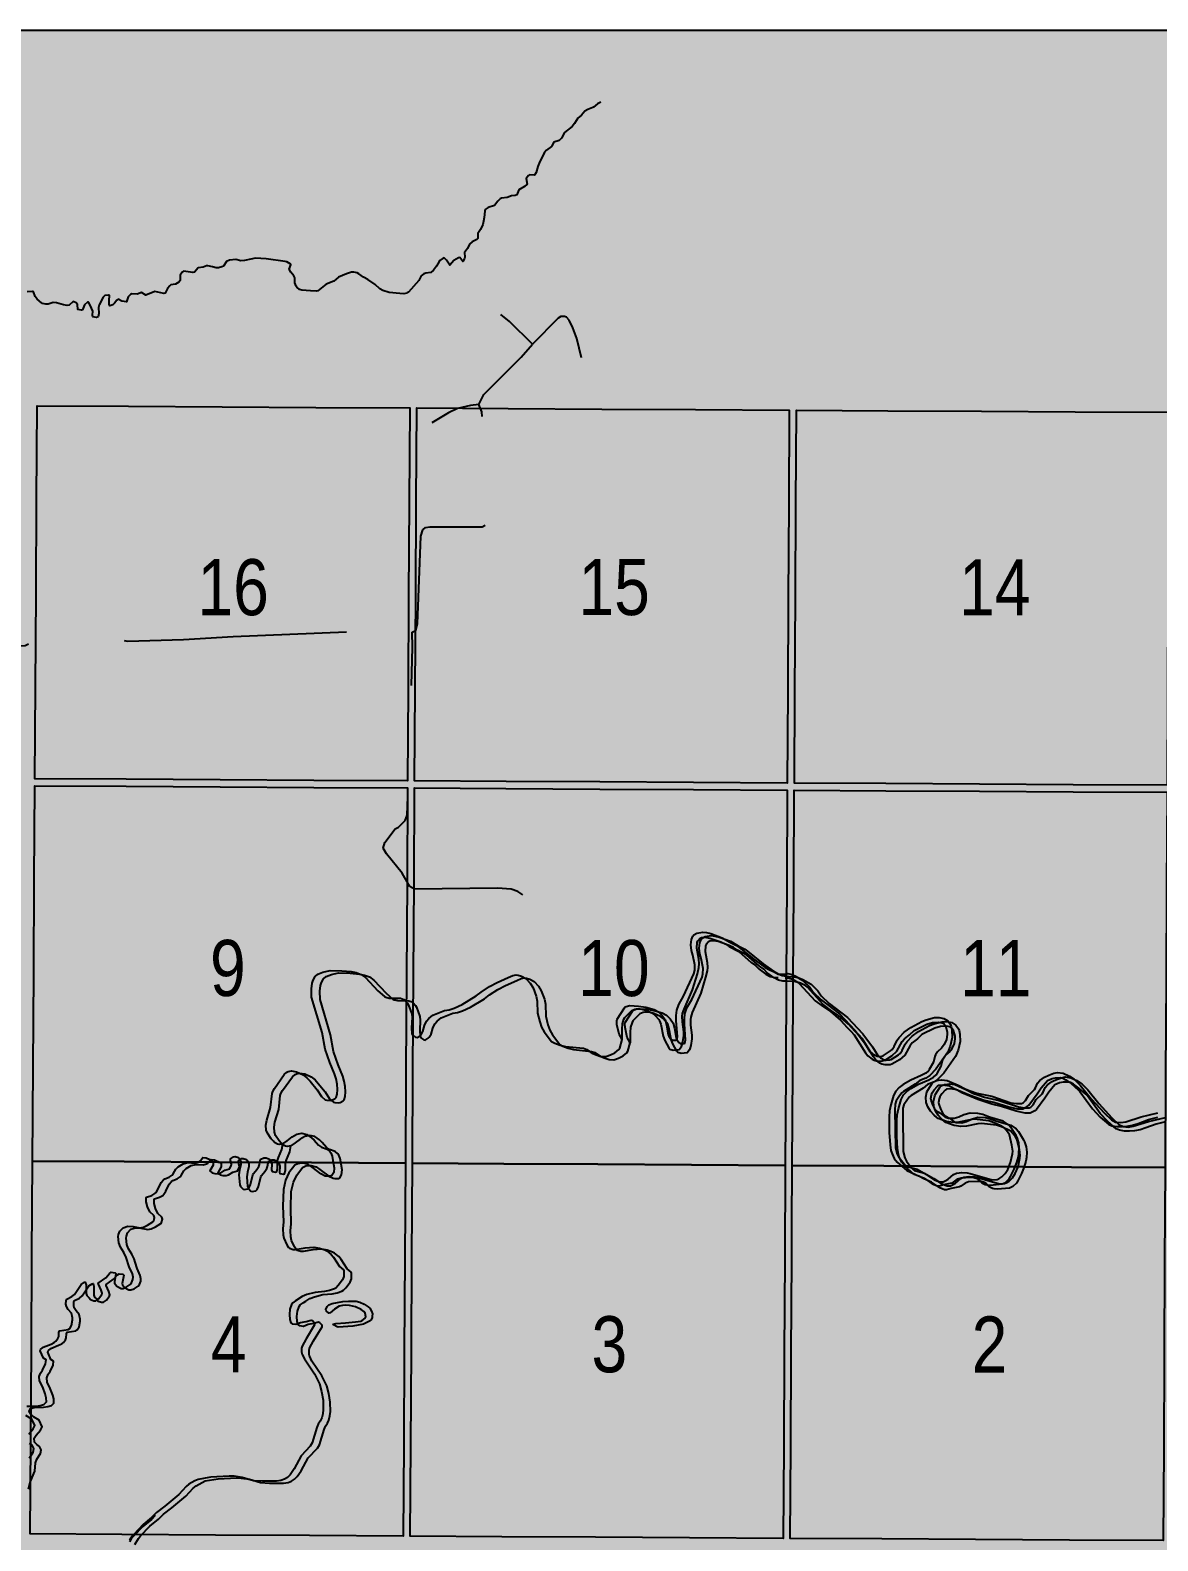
# Model space of a CAD drawing. Extents: x 403018 to 417191, y 6033193 to 6042673.
# Drawn here: x 413816 to 413977, y 6037591.9 to 6037807.5 of the extents above; entities that cross this region are included whole.
import ezdxf

# ---------------------------------------------------------------- set-up
doc = ezdxf.new("R2010")
doc.units = 0
doc.header["$LTSCALE"] = 5
doc.linetypes.add('DASHED2', pattern=[9.525, 6.35, -3.175])
for name, color, linetype in [('Quarters', 8, 'Continuous'), ('RoadSeg', 57, 'DASHED2'), ('T-WATER', 160, 'Continuous')]:
    doc.layers.add(name, color=color, linetype=linetype)
doc.layers.add('ROUTE-MAP-BACKGROUND-H', color=7, linetype='Continuous', true_color=0xf0ebff)
doc.styles.add('120', font='ARIALN.TTF', dxfattribs={"height": 13})

msp = doc.modelspace()

# ---------------------------------------------------------------- hatches: boundary and pattern name
at = {"layer": 'ROUTE-MAP-BACKGROUND-H'}
h = msp.add_hatch(color=256, dxfattribs=at)
h.dxf.hatch_style = 1
h.paths.add_polyline_path([(412923.423, 6037807.465), (416092.9, 6037807.465), (416092.9, 6035965.758), (412923.423, 6035965.758)])

# ---------------------------------------------------------------- linework, layer by layer
at = {"layer": 'Quarters'}
for points in [[(413829.706, 6037700.563), (413816.656, 6037700.638), (413816.735, 6037713.694), (413816.817, 6037727.084), (413816.898, 6037740.474), (413816.979, 6037753.864), (413830.024, 6037753.789), (413843.403, 6037753.712), (413856.783, 6037753.635), (413870.163, 6037753.558), (413870.086, 6037740.167), (413870.01, 6037726.777), (413869.933, 6037713.386), (413869.859, 6037700.331), (413856.474, 6037700.408), (413843.09, 6037700.486), (413829.706, 6037700.563)], [(413924.136, 6037713.072), (413924.066, 6037700.016), (413910.681, 6037700.094), (413897.297, 6037700.172), (413883.912, 6037700.249), (413870.863, 6037700.325), (413870.937, 6037713.38), (413871.014, 6037726.771), (413871.09, 6037740.161), (413871.167, 6037753.552), (413884.212, 6037753.476), (413897.592, 6037753.399), (413910.971, 6037753.322), (413924.351, 6037753.245), (413924.279, 6037739.854), (413924.207, 6037726.463), (413924.136, 6037713.072)], [(413978.338, 6037712.758), (413978.273, 6037699.702), (413964.888, 6037699.78), (413951.504, 6037699.857), (413938.119, 6037699.935), (413925.07, 6037700.011), (413925.14, 6037713.066), (413925.212, 6037726.457), (413925.284, 6037739.848), (413925.355, 6037753.239), (413938.4, 6037753.164), (413951.78, 6037753.086), (413965.16, 6037753.009), (413978.539, 6037752.932), (413978.472, 6037739.541), (413978.405, 6037726.15), (413978.338, 6037712.758)], [(413869.623, 6037659.155), (413869.547, 6037645.765), (413856.158, 6037645.842), (413842.769, 6037645.92), (413829.379, 6037645.998), (413816.325, 6037646.073), (413816.406, 6037659.463), (413816.487, 6037672.853), (413816.569, 6037686.244), (413816.65, 6037699.634), (413829.7, 6037699.559), (413843.084, 6037699.481), (413856.468, 6037699.404), (413869.853, 6037699.326), (413869.776, 6037685.936), (413869.7, 6037672.545), (413869.623, 6037659.155)], [(413923.845, 6037658.84), (413923.773, 6037645.449), (413910.384, 6037645.527), (413896.995, 6037645.605), (413883.606, 6037645.683), (413870.551, 6037645.759), (413870.628, 6037659.149), (413870.704, 6037672.54), (413870.781, 6037685.93), (413870.857, 6037699.32), (413883.907, 6037699.245), (413897.291, 6037699.167), (413910.676, 6037699.09), (413924.06, 6037699.012), (413923.989, 6037685.621), (413923.917, 6037672.231), (413923.845, 6037658.84)], [(413978.067, 6037658.525), (413977.999, 6037645.133), (413964.61, 6037645.211), (413951.221, 6037645.289), (413937.832, 6037645.367), (413924.777, 6037645.443), (413924.849, 6037658.834), (413924.921, 6037672.225), (413924.987, 6037684.507), (413924.993, 6037685.616), (413925.065, 6037699.006), (413938.114, 6037698.931), (413951.499, 6037698.853), (413964.883, 6037698.775), (413978.268, 6037698.698), (413978.201, 6037685.307), (413978.134, 6037671.916), (413978.067, 6037658.525)], [(413869.318, 6037605.593), (413869.243, 6037592.538), (413855.849, 6037592.616), (413842.455, 6037592.695), (413829.061, 6037592.772), (413816.002, 6037592.848), (413816.081, 6037605.903), (413816.162, 6037619.293), (413816.244, 6037632.683), (413816.325, 6037646.073), (413829.379, 6037645.998), (413842.769, 6037645.92), (413856.158, 6037645.842), (413869.547, 6037645.765), (413869.47, 6037632.374), (413869.394, 6037618.984), (413869.318, 6037605.593)], [(413923.558, 6037605.278), (413923.488, 6037592.222), (413910.094, 6037592.3), (413896.7, 6037592.378), (413883.306, 6037592.456), (413870.247, 6037592.532), (413870.322, 6037605.587), (413870.398, 6037618.978), (413870.475, 6037632.368), (413870.551, 6037645.759), (413883.606, 6037645.683), (413896.995, 6037645.605), (413910.384, 6037645.527), (413923.773, 6037645.449), (413923.701, 6037632.059), (413923.63, 6037618.668), (413923.558, 6037605.278)], [(413977.798, 6037604.964), (413977.733, 6037591.909), (413964.339, 6037591.987), (413950.945, 6037592.064), (413937.551, 6037592.141), (413924.492, 6037592.216), (413924.562, 6037605.272), (413924.634, 6037618.662), (413924.706, 6037632.053), (413924.731, 6037636.825), (413924.777, 6037645.443), (413937.832, 6037645.367), (413951.221, 6037645.289), (413964.61, 6037645.211), (413977.999, 6037645.133), (413977.932, 6037631.744), (413977.865, 6037618.354), (413977.798, 6037604.964)]]:
    msp.add_lwpolyline(points, close=True, dxfattribs=at)
at = {"layer": 'RoadSeg', "flags": 128}
for points in [[(413894.669, 6037760.686), (413894.003, 6037763.483), (413893.47, 6037764.982), (413892.904, 6037766.081), (413892.538, 6037766.514), (413892.238, 6037766.614), (413891.738, 6037766.613), (413891.372, 6037766.381), (413887.676, 6037762.651), (413884.412, 6037765.881), (413883.18, 6037766.88)], [(413880.017, 6037754.059), (413880.749, 6037755.491), (413886.077, 6037760.819), (413887.676, 6037762.651)], [(413886.31, 6037684.063), (413885.578, 6037684.563), (413884.645, 6037684.895), (413882.681, 6037685.029), (413870.826, 6037684.862), (413870.16, 6037685.262), (413869.094, 6037687.16), (413866.83, 6037689.924), (413866.397, 6037690.723), (413866.63, 6037691.556), (413868.095, 6037693.487), (413868.562, 6037693.72), (413869.527, 6037694.685), (413869.794, 6037695.418), (413870.426, 6037713.8), (413870.57, 6037719.412), (413870.53, 6037721.575), (413871.054, 6037721.797), (413871.259, 6037722.724), (413871.758, 6037735.278), (413872.025, 6037736.144), (413872.424, 6037736.51), (413873.057, 6037736.61), (413880.516, 6037736.577), (413881.049, 6037736.877), (413881.382, 6037737.376), (413881.882, 6037740.639), (413882.048, 6037743.337), (413880.516, 6037751.762), (413880.45, 6037752.994), (413880.017, 6037754.059), (413878.818, 6037753.926), (413876.987, 6037753.46), (413875.688, 6037752.861), (413873.324, 6037751.429)], [(413737.027, 6037717.296), (413777.053, 6037718.395), (413779.684, 6037718.961), (413780.45, 6037718.928), (413783.18, 6037718.262), (413784.912, 6037718.129), (413795.801, 6037718.462), (413797.732, 6037718.262), (413802.627, 6037717.296), (413804.159, 6037717.496), (413805.658, 6037717.929), (413808.755, 6037719.194), (413815.248, 6037719.661), (413817.313, 6037720.593), (413820.909, 6037723.323), (413822.508, 6037723.857), (413823.706, 6037723.823), (413824.539, 6037723.557), (413825.938, 6037722.657), (413828.269, 6037720.759), (413829.034, 6037720.427), (413829.9, 6037720.293), (413837.892, 6037720.493), (413844.985, 6037720.926), (413866.064, 6037721.792), (413869.594, 6037721.725), (413870.53, 6037721.575)]]:
    msp.add_lwpolyline(points, dxfattribs=at)
at = {"layer": 'ROUTE-MAP-BACKGROUND-H'}
msp.add_lwpolyline([(412923.423, 6037807.465), (416092.9, 6037807.465), (416092.9, 6035965.758), (412923.423, 6035965.758)], close=True, dxfattribs=at)
at = {"layer": 'T-WATER', "flags": 128}
for points in [[(413897.424, 6037797.206), (413896.985, 6037796.969), (413896.415, 6037796.486), (413896.283, 6037796.433), (413895.607, 6037796.153), (413895.177, 6037795.899), (413894.707, 6037795.34), (413894.14, 6037794.933), (413893.672, 6037794.14), (413893.372, 6037793.742), (413892.258, 6037792.864), (413891.838, 6037792.066), (413891.493, 6037791.709), (413890.751, 6037791.484), (413890.395, 6037790.878), (413889.698, 6037790.324), (413889.37, 6037789.947), (413888.663, 6037788.499), (413888.475, 6037788.036), (413888.227, 6037787.167), (413887.962, 6037786.762), (413887.259, 6037786.807), (413887.103, 6037786.721), (413886.807, 6037786.302), (413886.926, 6037785.496), (413886.557, 6037785.137), (413885.76, 6037784.694), (413885.461, 6037783.967), (413885.231, 6037783.875), (413884.708, 6037783.81), (413884.063, 6037783.579), (413883.257, 6037783.498), (413883.093, 6037783.406), (413882.725, 6037783.056), (413882.275, 6037782.43), (413881.353, 6037782.161), (413880.954, 6037781.875), (413880.867, 6037781.644), (413880.775, 6037780.754), (413880.719, 6037780.206), (413880.618, 6037779.717), (413880.287, 6037779.036), (413879.87, 6037778.473), (413879.892, 6037777.76), (413879.738, 6037777.618), (413879.057, 6037777.271), (413878.682, 6037776.946), (413878.42, 6037776.299), (413877.977, 6037775.748), (413878.049, 6037775.082), (413878.007, 6037774.869), (413877.763, 6037774.468), (413877.334, 6037775.005), (413877.104, 6037774.995), (413876.485, 6037774.595), (413875.883, 6037773.94), (413875.438, 6037774.63), (413875.101, 6037774.962), (413874.917, 6037774.938), (413874.482, 6037774.613), (413874.351, 6037774.452), (413873.986, 6037773.796), (413873.558, 6037773.202), (413873.162, 6037772.899), (413872.486, 6037772.785), (413872.2, 6037772.682), (413871.792, 6037772.397), (413871.467, 6037771.744), (413869.989, 6037770.085), (413869.796, 6037769.966), (413869.773, 6037769.959), (413869.313, 6037769.827), (413868.768, 6037769.88), (413867.241, 6037770.026), (413866.348, 6037770.305), (413865.918, 6037770.56), (413865.215, 6037771.181), (413864.182, 6037771.878), (413863.55, 6037772.239), (413862.923, 6037772.704), (413862.657, 6037772.831), (413862.167, 6037772.935), (413861.865, 6037772.92), (413861.12, 6037772.709), (413860.015, 6037772.21), (413859.315, 6037771.64), (413858.224, 6037771.212), (413857.024, 6037770.29), (413856.846, 6037770.245), (413856.02, 6037770.266), (413854.747, 6037770.368)], [(413854.747, 6037770.368), (413854.451, 6037770.476), (413854.057, 6037770.788), (413853.936, 6037770.957), (413853.765, 6037771.435), (413853.762, 6037772.102), (413853.616, 6037772.406), (413853.185, 6037772.954), (413852.934, 6037773.368), (413853.192, 6037773.984), (413853.112, 6037774.121), (413852.645, 6037774.393), (413852.385, 6037774.479), (413849.694, 6037774.843), (413848.155, 6037774.913), (413847.461, 6037774.804), (413846.572, 6037774.576), (413846.073, 6037774.543), (413845.329, 6037774.73), (413844.455, 6037774.63), (413843.989, 6037774.463), (413843.584, 6037773.806), (413843.36, 6037773.673), (413842.857, 6037773.571), (413842.543, 6037773.574), (413842.001, 6037773.704), (413841.362, 6037773.858), (413841.158, 6037773.828), (413840.676, 6037773.668), (413839.952, 6037773.531), (413839.447, 6037772.942), (413839.221, 6037772.886), (413837.875, 6037773.059), (413837.677, 6037772.934), (413837.401, 6037772.49), (413837.378, 6037771.75), (413837.191, 6037771.49), (413836.745, 6037771.222), (413836.076, 6037771.122), (413835.907, 6037771.006), (413835.592, 6037770.602), (413835.261, 6037769.941), (413835.047, 6037769.897), (413833.802, 6037770.164), (413832.511, 6037769.651), (413831.896, 6037770.025), (413831.239, 6037769.812), (413830.51, 6037769.841), (413830.318, 6037769.758), (413829.954, 6037769.401), (413829.725, 6037768.684), (413829.057, 6037768.783), (413828.539, 6037769.064), (413828.361, 6037768.938), (413828.038, 6037768.486), (413827.761, 6037768.275), (413827.336, 6037768.134), (413827.259, 6037768.324), (413827.278, 6037768.913), (413827.302, 6037769.583), (413827.173, 6037769.656), (413826.634, 6037769.606), (413826.389, 6037769.381), (413825.809, 6037768.259), (413825.761, 6037767.868), (413825.776, 6037767.018), (413825.667, 6037766.572), (413825.458, 6037766.481), (413824.945, 6037766.564), (413824.887, 6037766.785), (413824.906, 6037767.346), (413824.551, 6037768.247), (413824.33, 6037768.645), (413824.186, 6037768.632), (413823.756, 6037768.283), (413823.474, 6037767.577), (413823.301, 6037767.508), (413822.797, 6037767.587), (413822.726, 6037768.32), (413822.56, 6037768.535), (413822.106, 6037768.738), (413821.565, 6037768.237), (413821.265, 6037768.181), (413820.749, 6037768.252), (413819.754, 6037768.552), (413819.262, 6037768.615), (413818.535, 6037768.365), (413818.225, 6037768.354), (413817.736, 6037768.478), (413817.583, 6037768.551), (413816.967, 6037769.064)], [(413816.967, 6037769.064), (413816.676, 6037769.472), (413816.467, 6037770.128), (413816.312, 6037770.171), (413815.549, 6037770.116)], [(413910.716, 6037672.792), (413910.85, 6037673.302), (413910.875, 6037674.069), (413910.587, 6037675.479), (413910.38, 6037676.138), (413910.309, 6037676.933), (413910.367, 6037677.698), (413910.56, 6037678.172), (413910.72, 6037678.361), (413911.152, 6037678.609), (413912.012, 6037678.751), (413912.508, 6037678.693), (413913.155, 6037678.529), (413914.759, 6037677.948), (413915.869, 6037677.297), (413916.801, 6037676.843), (413917.213, 6037676.56), (413919.469, 6037674.736), (413920.907, 6037673.687), (413921.509, 6037673.36), (413922.187, 6037673.098), (413922.752, 6037672.757)], [(413911.223, 6037672.79), (413911.455, 6037673.706), (413911.477, 6037674.205), (413911.429, 6037674.899), (413911.145, 6037676.478), (413911.201, 6037677.262), (413911.292, 6037677.482), (413911.626, 6037677.865), (413911.815, 6037677.964), (413912.306, 6037678.025), (413913.026, 6037677.906), (413914.575, 6037677.353), (413915.206, 6037677.051), (413915.784, 6037676.675), (413917.127, 6037675.974), (413918.916, 6037674.411), (413919.525, 6037673.959), (413920.031, 6037673.463), (413921.002, 6037672.762)], [(413852.04, 6037648.54), (413851.538, 6037648.448), (413851.304, 6037648.487), (413850.874, 6037648.735), (413850.714, 6037648.889), (413850.389, 6037649.267), (413849.875, 6037650.035), (413849.692, 6037650.503), (413849.636, 6037651.199), (413849.76, 6037651.922), (413850.311, 6037653.71), (413850.524, 6037655.711), (413850.605, 6037656.007), (413850.848, 6037656.441), (413852.258, 6037658.415), (413852.635, 6037658.755), (413852.807, 6037658.843), (413853.298, 6037658.931), (413853.993, 6037658.828), (413854.93, 6037658.391), (413855.477, 6037657.969), (413855.946, 6037657.473), (413856.932, 6037656.254), (413857.561, 6037655.263), (413858.108, 6037654.824), (413858.323, 6037654.743), (413858.827, 6037654.692), (413859.064, 6037654.747), (413859.517, 6037654.986), (413859.652, 6037655.146), (413859.799, 6037655.618), (413859.832, 6037656.305), (413859.787, 6037657.057), (413859.642, 6037657.805), (413859.423, 6037658.519), (413858.765, 6037660.152), (413858.099, 6037662.039), (413857.644, 6037664.427), (413856.156, 6037669.464), (413856.126, 6037670.668), (413856.216, 6037671.441), (413856.366, 6037671.911), (413856.648, 6037672.425), (413857.042, 6037672.727), (413857.541, 6037672.946), (413857.773, 6037673.047), (413858.796, 6037673.269), (413860.462, 6037673.232), (413861.79, 6037673.115), (413862.506, 6037672.969), (413862.606, 6037672.931), (413863.219, 6037672.702), (413863.833, 6037672.263), (413865.599, 6037670.379), (413866.544, 6037669.548), (413866.741, 6037669.444), (413867.225, 6037669.328), (413868.485, 6037669.321), (413868.832, 6037669.319), (413869.303, 6037669.142), (413869.483, 6037669.012), (413869.489, 6037669.004), (413869.814, 6037668.639), (413869.95, 6037668.398), (413870.443, 6037667.065), (413870.493, 6037666.568), (413870.412, 6037665.077), (413870.457, 6037664.255), (413870.568, 6037664.029), (413870.999, 6037663.735), (413871.215, 6037663.716), (413871.641, 6037663.96), (413871.783, 6037664.13), (413872.026, 6037664.565), (413872.294, 6037665.402), (413872.582, 6037666.037), (413872.894, 6037666.429), (413873.478, 6037666.879), (413875.137, 6037667.565), (413875.799, 6037667.675), (413876.53, 6037667.901), (413877.67, 6037668.413), (413879.655, 6037669.645), (413880.346, 6037670.174), (413881.575, 6037670.979), (413882.668, 6037671.559), (413884.241, 6037672.256), (413884.865, 6037672.551), (413885.363, 6037672.633), (413885.634, 6037672.61), (413886.108, 6037672.456)], [(413886.108, 6037672.456), (413886.719, 6037672.118), (413887.348, 6037671.466), (413887.765, 6037670.786), (413888.234, 6037669.611), (413888.346, 6037668.891), (413888.411, 6037667.187), (413888.73, 6037665.933), (413888.979, 6037665.171), (413889.37, 6037664.53), (413890.424, 6037663.126), (413890.865, 6037662.902), (413891.636, 6037662.612), (413892.405, 6037662.411), (413894.983, 6037662.168), (413895.446, 6037661.982), (413895.929, 6037661.671), (413896.297, 6037661.435), (413896.756, 6037661.239), (413897.466, 6037661.009), (413898.174, 6037660.98), (413898.833, 6037661.213), (413899.467, 6037661.529), (413900.007, 6037661.972), (413900.156, 6037662.197), (413900.495, 6037663.418)], [(413900.495, 6037663.418), (413900.051, 6037664.165), (413899.747, 6037665.578), (413899.714, 6037666.087), (413899.758, 6037666.318), (413900.808, 6037667.944), (413900.93, 6037668.063), (413901.394, 6037668.244), (413901.577, 6037668.265), (413902.814, 6037668.197), (413903.87, 6037668.049), (413905.055, 6037667.693), (413905.67, 6037667.375), (413906.206, 6037666.864), (413906.606, 6037666.228), (413906.802, 6037665.527), (413907.049, 6037664.117), (413907.131, 6037663.881), (413907.429, 6037663.452), (413907.612, 6037663.342), (413908.142, 6037663.311), (413908.279, 6037663.387), (413908.4, 6037663.846), (413908.222, 6037666.066), (413908.21, 6037666.853), (413908.295, 6037667.584), (413908.565, 6037668.4), (413909.262, 6037669.606), (413910.716, 6037672.792)], [(413900.495, 6037663.418), (413900.488, 6037664.877), (413900.54, 6037665.648), (413900.737, 6037666.324), (413900.862, 6037666.542), (413901.857, 6037667.544), (413902.319, 6037667.738), (413902.543, 6037667.777), (413903.043, 6037667.794), (413903.366, 6037667.742), (413903.845, 6037667.604), (413904.798, 6037667.182), (413905.186, 6037666.868), (413905.714, 6037666.283), (413905.831, 6037666.091), (413905.987, 6037665.619), (413906.326, 6037663.896), (413906.565, 6037663.267), (413907.141, 6037662.208), (413907.299, 6037662.038), (413907.772, 6037661.882), (413908.642, 6037662.006), (413908.96, 6037662.411), (413909.028, 6037662.585), (413909.153, 6037663.067), (413909.297, 6037664.006), (413909.289, 6037664.506), (413909.092, 6037665.961), (413909.076, 6037666.753), (413909.122, 6037667.112), (413909.326, 6037667.772), (413910.531, 6037670.528), (413911.223, 6037672.79)], [(413921.002, 6037672.762), (413921.627, 6037672.435), (413922.262, 6037672.29), (413922.751, 6037672.268)], [(413922.752, 6037672.757), (413923.757, 6037672.754), (413924.122, 6037672.851), (413924.548, 6037672.752), (413925.119, 6037672.525), (413926.297, 6037671.833), (413927.258, 6037670.906), (413927.733, 6037670.169), (413928.877, 6037669.098), (413931.537, 6037667.088), (413933.711, 6037664.776), (413935.094, 6037662.934), (413935.851, 6037661.711), (413936.225, 6037661.376), (413936.887, 6037661.039), (413937.061, 6037661.007), (413937.557, 6037661.06), (413937.775, 6037661.14), (413938.819, 6037661.796), (413939.035, 6037661.998), (413939.32, 6037662.408), (413939.743, 6037663.321), (413940.056, 6037663.709), (413940.738, 6037664.458), (413941.685, 6037665.143), (413943.251, 6037665.976), (413943.881, 6037666.228), (413945.061, 6037666.55), (413945.729, 6037666.555), (413946.412, 6037666.424), (413946.986, 6037666.081), (413947.382, 6037665.54), (413947.477, 6037665.285), (413947.572, 6037664.796), (413947.617, 6037663.718), (413947.326, 6037662.471), (413946.981, 6037661.602), (413945.285, 6037659.209), (413944.419, 6037658.3), (413943.819, 6037657.923), (413942.965, 6037657.562), (413942.332, 6037657.061)], [(413923.756, 6037672.222), (413924.31, 6037672.154), (413924.788, 6037672.008), (413925.536, 6037671.617), (413925.776, 6037671.434), (413928.042, 6037668.961), (413929.211, 6037668.075), (413930.25, 6037667.404), (413931.673, 6037666.18), (413932.618, 6037665.11), (413933.147, 6037664.63), (413933.625, 6037664.103)], [(413933.625, 6037664.103), (413935.241, 6037661.5), (413935.557, 6037661.11), (413936.176, 6037660.599), (413936.444, 6037660.47), (413936.931, 6037660.351), (413937.62, 6037660.376), (413937.875, 6037660.448), (413938.316, 6037660.677), (413938.97, 6037661.101), (413939.701, 6037661.755), (413940.472, 6037663.141), (413940.78, 6037663.536), (413941.511, 6037664.09), (413942.155, 6037664.695), (413943.991, 6037665.607), (413944.784, 6037665.842), (413945.671, 6037665.912), (413946.176, 6037665.809), (413946.39, 6037665.683), (413946.676, 6037665.282), (413946.886, 6037664.475), (413946.893, 6037664.129), (413946.803, 6037663.438), (413946.478, 6037662.726), (413946.061, 6037662.204), (413945.485, 6037661.665), (413945.217, 6037661.242), (413945.104, 6037660.972), (413944.912, 6037660.19), (413944.338, 6037659.155), (413944.198, 6037658.955), (413943.826, 6037658.621), (413943.173, 6037658.261), (413941.708, 6037657.621), (413940.585, 6037656.99), (413940.033, 6037656.578), (413939.56, 6037656.064), (413939.211, 6037655.421), (413938.82, 6037654.088), (413938.639, 6037653.235), (413938.585, 6037652.367), (413938.614, 6037650.131), (413938.728, 6037648.37), (413938.86, 6037647.566), (413939.022, 6037647.093), (413939.32, 6037646.459), (413939.766, 6037645.906)], [(413942.332, 6037657.061), (413940.65, 6037655.995), (413940.413, 6037655.792), (413940.101, 6037655.402), (413939.595, 6037654.656), (413939.479, 6037654.173), (413939.437, 6037653.352), (413939.513, 6037647.97), (413939.758, 6037647.072), (413939.997, 6037646.633), (413940.548, 6037645.903)], [(413950.169, 6037651.977), (413948.567, 6037651.623), (413947.755, 6037651.572), (413946.796, 6037651.727), (413945.62, 6037652.157), (413945.401, 6037652.284), (413945.039, 6037652.625), (413944.525, 6037653.21), (413944.105, 6037653.803), (413943.896, 6037654.443), (413943.851, 6037655.167), (413944.002, 6037655.946), (413944.108, 6037656.199), (413944.792, 6037657.25), (413944.93, 6037657.376), (413945.39, 6037657.56), (413945.626, 6037657.599), (413946.124, 6037657.668), (413946.896, 6037657.567), (413948.437, 6037656.895), (413949.562, 6037656.327), (413950.178, 6037656.1)], [(413950.177, 6037655.455), (413952.158, 6037654.78), (413953.533, 6037654.476), (413955.673, 6037653.817), (413956.924, 6037653.531), (413957.669, 6037653.542), (413958.325, 6037653.849), (413958.541, 6037654.048), (413959.719, 6037655.667), (413960.286, 6037656.541), (413961.185, 6037657.592), (413961.85, 6037657.86), (413962.341, 6037657.96), (413963.027, 6037657.975), (413963.376, 6037657.9), (413963.82, 6037657.673), (413964.606, 6037657.123), (413965.591, 6037656.252), (413965.838, 6037655.996), (413967.631, 6037653.514), (413968.736, 6037652.35), (413969.941, 6037651.299), (413970.407, 6037651.122), (413971.137, 6037651), (413971.859, 6037650.985), (413972.585, 6037651.045), (413973.358, 6037651.207), (413974.159, 6037651.451), (413975.632, 6037652.006), (413976.967, 6037652.318)], [(413950.178, 6037656.1), (413951.104, 6037655.771), (413953.238, 6037655.338), (413955.991, 6037654.4), (413956.777, 6037654.266), (413957.484, 6037654.281), (413957.722, 6037654.361), (413958.086, 6037654.698), (413958.506, 6037655.451), (413959.375, 6037656.302), (413959.517, 6037656.511), (413959.777, 6037657.207), (413960.1, 6037657.587), (413960.757, 6037658.052), (413961.4, 6037658.353), (413962.096, 6037658.599), (413962.631, 6037658.72), (413963.439, 6037658.602), (413964.325, 6037658.206), (413965.007, 6037657.736), (413965.857, 6037656.889), (413967.445, 6037654.94), (413969.34, 6037652.91), (413970.326, 6037651.942), (413970.932, 6037651.634), (413971.678, 6037651.582), (413972.369, 6037651.688)], [(413947.068, 6037652.14), (413946.781, 6037652.233), (413946.132, 6037652.756), (413945.514, 6037653.087), (413945.172, 6037653.452), (413944.826, 6037654.079), (413944.6, 6037654.757), (413944.573, 6037655.009), (413944.636, 6037655.506), (413944.759, 6037655.816), (413945.024, 6037656.239), (413945.504, 6037656.778), (413945.693, 6037656.893), (413946.183, 6037656.951), (413946.915, 6037656.868), (413947.199, 6037656.785), (413947.896, 6037656.406), (413950.177, 6037655.455)], [(413950.171, 6037652.917), (413949.249, 6037652.653), (413948.544, 6037652.317), (413947.891, 6037652.134), (413947.068, 6037652.14)], [(413956.831, 6037645.856), (413957.066, 6037646.67), (413957.136, 6037647.165), (413957.182, 6037647.938), (413957.098, 6037648.69), (413956.862, 6037649.448), (413956.728, 6037649.721), (413955.973, 6037650.878), (413955.649, 6037651.261), (413954.888, 6037651.779), (413952.912, 6037652.351), (413951.973, 6037652.7), (413951.24, 6037652.865), (413950.171, 6037652.917)], [(413972.369, 6037651.688), (413974.573, 6037652.394), (413976.969, 6037652.974)], [(413955.943, 6037645.859), (413956.213, 6037647.094), (413956.237, 6037647.474), (413956.133, 6037648.331), (413955.767, 6037649.82), (413955.5, 6037650.242), (413955.059, 6037650.771), (413954.873, 6037650.929), (413954.43, 6037651.158), (413953.575, 6037651.548), (413952.848, 6037651.808), (413950.717, 6037652.03), (413950.169, 6037651.977)], [(413846.056, 6037645.952), (413846.073, 6037645.599), (413845.85, 6037644.755), (413845.758, 6037644.093), (413845.894, 6037642.698), (413845.994, 6037642.432), (413846.366, 6037642.065), (413846.563, 6037642.003), (413847.053, 6037642.125), (413847.251, 6037642.297), (413847.443, 6037642.747), (413847.786, 6037644.129), (413847.87, 6037644.295), (413848.357, 6037644.86), (413848.61, 6037645.293), (413848.729, 6037645.599), (413848.797, 6037646.13), (413848.814, 6037646.17), (413848.89, 6037646.353), (413849.348, 6037646.543), (413849.676, 6037646.521), (413850.152, 6037646.324), (413850.297, 6037646.166), (413850.344, 6037646.114), (413850.469, 6037645.642), (413850.44, 6037644.801), (413850.509, 6037644.586), (413851.024, 6037644.495), (413851.177, 6037644.562), (413851.295, 6037645.02), (413851.28, 6037646.082), (413851.304, 6037646.163), (413851.422, 6037646.556), (413851.898, 6037647.7), (413852.04, 6037648.54)], [(413852.04, 6037648.54), (413852.665, 6037648.955), (413853.381, 6037649.525), (413854.026, 6037649.902), (413854.761, 6037650.029), (413855.458, 6037649.867), (413856.162, 6037649.406), (413856.525, 6037649.06), (413857.141, 6037648.317), (413857.556, 6037648.037), (413858.39, 6037647.745), (413858.779, 6037647.432), (413858.919, 6037647.232), (413859.1, 6037646.757), (413859.209, 6037646.14), (413859.387, 6037645.126), (413859.315, 6037644.445), (413859.061, 6037644.021), (413858.859, 6037643.918), (413858.335, 6037643.896), (413858.091, 6037643.936), (413857.465, 6037644.23), (413856.217, 6037645.202), (413855.661, 6037645.567), (413854.983, 6037645.759), (413854.481, 6037645.74), (413854.196, 6037645.689), (413853.744, 6037645.476), (413852.9, 6037644.372), (413852.452, 6037643.364), (413852.133, 6037642.029), (413852.073, 6037639.656), (413852.131, 6037637.408), (413852.055, 6037636.416), (413852.075, 6037635.537), (413852.174, 6037635.049), (413852.62, 6037634.132), (413852.879, 6037633.716), (413853.018, 6037633.618), (413853.506, 6037633.47), (413853.835, 6037633.447), (413855.233, 6037633.701), (413856.494, 6037633.789), (413857.269, 6037633.656), (413858.049, 6037633.39), (413858.338, 6037633.246), (413858.971, 6037632.745), (413859.285, 6037632.352), (413860.142, 6037631.01), (413860.713, 6037630.546), (413860.774, 6037630.391), (413860.758, 6037629.592), (413860.588, 6037629.119), (413859.972, 6037628.297), (413859.617, 6037627.949), (413859.408, 6037627.827), (413858.725, 6037627.591)], [(413824.587, 6037626.303), (413825.076, 6037626.119), (413825.353, 6037626.139), (413825.76, 6037626.414), (413826.201, 6037627.041), (413826.241, 6037627.198), (413826.125, 6037627.665), (413825.72, 6037628.504), (413825.712, 6037628.651), (413826.783, 6037629.428), (413827.326, 6037630.044), (413827.565, 6037630.204), (413828.097, 6037630.139), (413828.225, 6037630.027), (413828.014, 6037628.826), (413828.043, 6037628.623), (413828.342, 6037628.222), (413828.958, 6037627.906), (413829.239, 6037627.891), (413829.709, 6037628.052), (413830.275, 6037628.444), (413830.471, 6037628.691), (413830.651, 6037629.16), (413830.669, 6037629.48), (413830.576, 6037629.969), (413830.134, 6037630.964), (413829.703, 6037632.323), (413829.36, 6037633.027), (413828.881, 6037633.781), (413828.635, 6037634.401), (413828.54, 6037635.311), (413828.585, 6037635.595), (413828.768, 6037636.064), (413829.244, 6037636.562), (413829.905, 6037636.782), (413830.667, 6037636.724), (413831.657, 6037636.543), (413832.148, 6037636.64), (413832.753, 6037636.924), (413833.495, 6037637.391), (413833.622, 6037637.539), (413833.725, 6037638.038), (413833.659, 6037638.297), (413833.074, 6037638.847), (413832.72, 6037639.56), (413832.561, 6037640.262), (413832.523, 6037640.794), (413832.577, 6037640.94), (413833.33, 6037641.173), (413833.773, 6037641.419), (413833.947, 6037641.578), (413834.201, 6037642.001), (413834.677, 6037643.024), (413835.015, 6037643.397), (413835.216, 6037643.537), (413835.841, 6037643.777), (413836.244, 6037644.078), (413836.402, 6037644.258), (413836.766, 6037644.915), (413837.119, 6037645.27), (413837.816, 6037645.679), (413838.509, 6037645.843), (413839.541, 6037645.79), (413840.028, 6037645.925), (413840.206, 6037646.035), (413840.341, 6037646.195), (413840.653, 6037646.564), (413841.125, 6037646.518), (413841.622, 6037646.295), (413841.853, 6037646.19), (413841.967, 6037646.139), (413842.108, 6037645.981), (413842.09, 6037645.496), (413841.617, 6037644.663), (413841.971, 6037644.372), (413842.336, 6037644.279), (413842.839, 6037644.266), (413843.166, 6037644.362), (413843.768, 6037644.759), (413844.435, 6037644.949), (413844.683, 6037645.38), (413844.721, 6037645.628), (413844.593, 6037646.151), (413844.592, 6037646.182), (413844.587, 6037646.393), (413844.993, 6037646.697), (413845.224, 6037646.73), (413845.7, 6037646.559), (413845.856, 6037646.405), (413845.956, 6037646.178), (413846.056, 6037645.952)], [(413939.766, 6037645.906), (413941.117, 6037644.719), (413941.762, 6037644.46), (413942.481, 6037644.088), (413943.6, 6037643.644), (413944.761, 6037642.828), (413945.451, 6037642.542), (413945.723, 6037642.516), (413946.42, 6037642.731), (413947.597, 6037642.98), (413947.773, 6037643.05), (413948.418, 6037643.518), (413948.887, 6037643.692), (413950.15, 6037643.753)], [(413940.548, 6037645.903), (413940.943, 6037645.447), (413941.137, 6037645.296), (413942.581, 6037644.901), (413943.922, 6037644.153), (413945.175, 6037643.342), (413945.81, 6037643.084), (413946.306, 6037643.129), (413946.596, 6037643.241), (413947.027, 6037643.492), (413947.768, 6037644.137), (413948.224, 6037644.345), (413948.955, 6037644.443), (413949.731, 6037644.394), (413950.152, 6037644.299)], [(413950.15, 6037643.753), (413950.668, 6037643.734), (413951.153, 6037643.592), (413951.383, 6037643.456), (413951.839, 6037642.964), (413952.289, 6037642.745), (413952.527, 6037642.69), (413953.024, 6037642.647), (413954.742, 6037642.808), (413955.191, 6037643.029), (413955.719, 6037643.532), (413955.931, 6037643.854), (413956.46, 6037644.923), (413956.831, 6037645.856)], [(413950.152, 6037644.299), (413953.297, 6037643.415), (413954.003, 6037643.457), (413954.245, 6037643.548), (413954.665, 6037643.817), (413955.172, 6037644.295), (413955.542, 6037644.879), (413955.943, 6037645.859)], [(413815.496, 6037611.08), (413816.815, 6037611.111), (413817.423, 6037611.2), (413817.947, 6037611.348), (413818.291, 6037611.686), (413818.276, 6037612.3), (413818.133, 6037612.836), (413817.768, 6037613.806), (413817.327, 6037614.699), (413817.291, 6037615.305), (413817.48, 6037615.809), (413817.752, 6037616.208), (413818.193, 6037617.129), (413818.244, 6037617.714), (413817.869, 6037617.948), (413817.404, 6037618.989), (413817.477, 6037619.188), (413817.811, 6037619.457), (413817.848, 6037619.487), (413818.959, 6037619.962), (413819.413, 6037620.19), (413819.639, 6037620.365), (413819.939, 6037620.766), (413820.057, 6037621.047), (413820.098, 6037621.593), (413820.191, 6037621.856), (413821.401, 6037622.05), (413821.623, 6037622.162), (413821.866, 6037622.584), (413822.021, 6037623.398), (413822.014, 6037623.712), (413821.871, 6037624.367), (413821.429, 6037624.888), (413821.176, 6037625.332), (413821.097, 6037625.641), (413821.104, 6037626.165), (413821.202, 6037626.376), (413821.927, 6037626.718), (413822.316, 6037627.034), (413823.269, 6037628.448), (413823.723, 6037628.774), (413823.844, 6037628.787), (413823.967, 6037628.386), (413823.954, 6037627.147), (413824.053, 6037626.873), (413824.411, 6037626.544), (413824.587, 6037626.303)], [(413858.725, 6037627.591), (413858.009, 6037627.441), (413856.667, 6037627.324), (413855.494, 6037627.014), (413854.814, 6037626.734), (413853.851, 6037626.142), (413853.468, 6037625.826), (413853.293, 6037625.585), (413853.061, 6037624.942), (413852.993, 6037624.186), (413853.028, 6037623.455), (413853.204, 6037622.999), (413853.396, 6037622.859), (413853.911, 6037622.77), (413854.596, 6037623.019), (413855.376, 6037623.16), (413856.074, 6037623.371), (413856.275, 6037623.302), (413856.618, 6037622.931), (413856.587, 6037622.686), (413855.383, 6037620.707), (413854.817, 6037619.669), (413854.738, 6037619.353), (413854.732, 6037619.328), (413854.735, 6037618.825), (413854.823, 6037618.456), (413855.137, 6037617.825), (413856.583, 6037615.694), (413857.289, 6037614.285), (413857.577, 6037613.198), (413857.789, 6037611.969), (413857.814, 6037610.635), (413857.747, 6037609.996), (413857.61, 6037609.405), (413857.39, 6037608.948), (413857.11, 6037608.54), (413856.927, 6037608.059), (413856.262, 6037605.851), (413855.973, 6037605.395), (413854.668, 6037604.001), (413853.676, 6037602.145), (413853.088, 6037601.302), (413852.708, 6037600.93), (413852.289, 6037600.664), (413851.784, 6037600.471), (413851.158, 6037600.384), (413849.136, 6037600.372), (413847.847, 6037600.436), (413846.26, 6037600.91), (413845.084, 6037601.076), (413844.408, 6037601.089), (413841.779, 6037600.962), (413841.482, 6037600.91), (413839.972, 6037600.644), (413839.501, 6037600.445), (413838.648, 6037599.934), (413838.236, 6037599.62), (413837.184, 6037598.476), (413835.223, 6037596.795), (413834.028, 6037595.893), (413833.312, 6037595.183), (413832.093, 6037594.184), (413830.759, 6037592.767), (413830.641, 6037592.62), (413830.451, 6037592.385), (413830.175, 6037591.951)], [(413815.787, 6037607.098), (413816.415, 6037607.849), (413816.635, 6037608.315), (413816.221, 6037609.241), (413815.378, 6037609.753)], [(413815.889, 6037603.679), (413816.425, 6037604.506), (413816.512, 6037605.04), (413816.29, 6037605.514), (413815.88, 6037605.774)]]:
    msp.add_lwpolyline(points, dxfattribs=at)
at = {"layer": 'T-WATER'}
for points in [[(413978.032, 6037651.649), (413976.697, 6037651.341), (413975.224, 6037650.791), (413974.422, 6037650.549), (413973.65, 6037650.389), (413972.924, 6037650.332), (413972.202, 6037650.349), (413971.473, 6037650.473), (413971.008, 6037650.651), (413969.807, 6037651.705), (413968.706, 6037652.871), (413966.922, 6037655.357), (413966.675, 6037655.614), (413965.694, 6037656.486), (413964.91, 6037657.039), (413964.468, 6037657.266), (413964.119, 6037657.343), (413963.433, 6037657.329), (413962.942, 6037657.231), (413962.277, 6037656.965), (413961.375, 6037655.917), (413960.806, 6037655.045), (413959.625, 6037653.431), (413959.408, 6037653.233), (413958.751, 6037652.928), (413958.007, 6037652.919), (413956.758, 6037653.208), (413954.622, 6037653.874), (413953.249, 6037654.181), (413951.271, 6037654.861), (413948.995, 6037655.818), (413948.298, 6037656.2), (413948.015, 6037656.283), (413947.284, 6037656.368), (413946.794, 6037656.311), (413946.606, 6037656.198), (413946.123, 6037655.66), (413945.858, 6037655.238), (413945.734, 6037654.929), (413945.67, 6037654.432), (413945.696, 6037654.181), (413945.92, 6037653.502), (413946.264, 6037652.874), (413946.605, 6037652.509), (413947.221, 6037652.176), (413947.868, 6037651.652), (413948.154, 6037651.558), (413948.977, 6037651.55), (413949.63, 6037651.73), (413950.335, 6037652.064), (413951.258, 6037652.325), (413952.326, 6037652.27), (413953.057, 6037652.104), (413953.994, 6037651.752), (413955.967, 6037651.174), (413956.727, 6037650.655), (413957.049, 6037650.271), (413957.8, 6037649.113), (413957.933, 6037648.839), (413958.167, 6037648.082), (413958.249, 6037647.33), (413958.201, 6037646.557), (413958.129, 6037646.063), (413957.892, 6037645.25), (413957.519, 6037644.319), (413956.987, 6037643.253), (413956.774, 6037642.932), (413956.245, 6037642.43), (413955.795, 6037642.21), (413954.078, 6037642.055), (413953.581, 6037642.099), (413953.344, 6037642.155), (413952.895, 6037642.375), (413952.441, 6037642.868), (413952.212, 6037643.004), (413951.727, 6037643.148), (413951.21, 6037643.168), (413949.948, 6037643.111), (413949.478, 6037642.939), (413948.833, 6037642.473), (413948.656, 6037642.403), (413947.479, 6037642.158), (413946.783, 6037641.945), (413946.51, 6037641.972), (413945.822, 6037642.26), (413944.664, 6037643.079), (413943.548, 6037643.526), (413942.83, 6037643.899), (413942.187, 6037644.16), (413940.84, 6037645.349), (413940.396, 6037645.903), (413940.099, 6037646.538), (413939.939, 6037647.012), (413939.81, 6037647.815), (413939.701, 6037649.575), (413939.678, 6037651.809), (413939.734, 6037652.677), (413939.918, 6037653.529), (413940.312, 6037654.859), (413940.664, 6037655.501), (413941.138, 6037656.013), (413941.691, 6037656.423), (413942.814, 6037657.051), (413944.28, 6037657.686), (413944.934, 6037658.044), (413945.306, 6037658.377), (413945.447, 6037658.576), (413946.024, 6037659.609), (413946.217, 6037660.389), (413946.331, 6037660.658), (413946.601, 6037661.08), (413947.178, 6037661.618), (413947.596, 6037662.138), (413947.923, 6037662.848), (413948.015, 6037663.538), (413948.008, 6037663.884), (413947.801, 6037664.692), (413947.516, 6037665.093), (413947.303, 6037665.22), (413946.798, 6037665.324), (413945.912, 6037665.257), (413945.119, 6037665.024), (413943.281, 6037664.118), (413942.636, 6037663.515), (413941.905, 6037662.965), (413941.596, 6037662.571), (413940.821, 6037661.188), (413940.089, 6037660.537), (413939.434, 6037660.115), (413938.992, 6037659.887), (413938.737, 6037659.815), (413938.049, 6037659.793), (413937.563, 6037659.913), (413937.295, 6037660.043), (413936.678, 6037660.555), (413936.364, 6037660.946), (413934.756, 6037663.551), (413934.281, 6037664.079), (413933.752, 6037664.56), (413932.812, 6037665.632), (413931.394, 6037666.859), (413930.357, 6037667.534), (413929.191, 6037668.422), (413926.934, 6037670.9), (413926.695, 6037671.083), (413925.949, 6037671.476), (413925.471, 6037671.624), (413924.919, 6037671.693), (413923.914, 6037671.742), (413923.425, 6037671.766), (413922.791, 6037671.912), (413922.168, 6037672.241), (413921.2, 6037672.944), (413920.695, 6037673.441), (413920.089, 6037673.895), (413918.305, 6037675.46), (413916.965, 6037676.166), (413916.388, 6037676.543), (413915.758, 6037676.847), (413914.212, 6037677.403), (413913.493, 6037677.524), (413913.002, 6037677.465), (413912.814, 6037677.366), (413912.478, 6037676.984), (413912.386, 6037676.765), (413912.329, 6037675.982), (413912.608, 6037674.404), (413912.653, 6037673.71), (413912.631, 6037673.211), (413912.396, 6037672.297), (413911.698, 6037670.04), (413910.485, 6037667.289), (413910.28, 6037666.63), (413910.233, 6037666.271), (413910.247, 6037665.48), (413910.439, 6037664.025), (413910.446, 6037663.526), (413910.299, 6037662.587), (413910.172, 6037662.106), (413910.104, 6037661.933), (413909.786, 6037661.529), (413908.915, 6037661.407), (413908.444, 6037661.564), (413908.286, 6037661.734), (413907.714, 6037662.794), (413907.477, 6037663.424), (413907.143, 6037665.147), (413906.988, 6037665.619), (413906.872, 6037665.811), (413906.347, 6037666.397), (413905.959, 6037666.712), (413905.008, 6037667.136), (413904.53, 6037667.275), (413904.208, 6037667.328), (413903.708, 6037667.313), (413903.484, 6037667.274), (413903.022, 6037667.082), (413902.024, 6037666.084), (413901.899, 6037665.866), (413901.7, 6037665.191), (413901.646, 6037664.419), (413901.649, 6037662.961), (413901.207, 6037663.71), (413900.907, 6037665.124), (413900.876, 6037665.633), (413900.921, 6037665.864), (413901.975, 6037667.485), (413902.097, 6037667.604), (413902.561, 6037667.783), (413902.744, 6037667.804), (413903.98, 6037667.732), (413905.034, 6037667.58), (413906.218, 6037667.221), (413906.832, 6037666.902), (413907.366, 6037666.39), (413907.763, 6037665.753), (413907.957, 6037665.052), (413908.2, 6037663.643), (413908.281, 6037663.406), (413908.577, 6037662.977), (413908.76, 6037662.867), (413909.289, 6037662.834), (413909.427, 6037662.91), (413909.549, 6037663.368), (413909.378, 6037665.587), (413909.368, 6037666.373), (413909.455, 6037667.104), (413909.727, 6037667.918), (413910.428, 6037669.121), (413911.889, 6037672.3), (413912.024, 6037672.81), (413912.052, 6037673.575), (413911.768, 6037674.985), (413911.563, 6037675.642), (413911.494, 6037676.438), (413911.555, 6037677.203), (413911.749, 6037677.676), (413911.909, 6037677.864), (413912.342, 6037678.11), (413913.202, 6037678.251), (413913.697, 6037678.191), (413914.344, 6037678.026), (413915.944, 6037677.441), (413917.052, 6037676.787), (413917.982, 6037676.33), (413918.392, 6037676.046), (413920.642, 6037674.218), (413922.076, 6037673.165), (413922.676, 6037672.837), (413923.353, 6037672.573), (413923.918, 6037672.473), (413924.347, 6037672.421), (413924.922, 6037672.349), (413925.285, 6037672.321), (413925.711, 6037672.22), (413926.281, 6037671.991), (413927.456, 6037671.297), (413928.413, 6037670.368), (413928.886, 6037669.63), (413930.026, 6037668.557), (413932.679, 6037666.54), (413934.844, 6037664.224), (413936.221, 6037662.379), (413936.974, 6037661.155), (413937.346, 6037660.82), (413938.007, 6037660.481), (413938.181, 6037660.449), (413938.677, 6037660.5), (413938.895, 6037660.58), (413939.94, 6037661.232), (413940.156, 6037661.432), (413940.442, 6037661.841), (413940.868, 6037662.753), (413941.182, 6037663.14), (413941.865, 6037663.885), (413942.813, 6037664.567), (413944.381, 6037665.395), (413945.01, 6037665.645), (413946.191, 6037665.963), (413946.858, 6037665.967), (413947.541, 6037665.833), (413948.113, 6037665.489), (413948.507, 6037664.948), (413948.601, 6037664.692), (413948.695, 6037664.203), (413948.736, 6037663.126), (413948.442, 6037661.88), (413948.095, 6037661.013), (413946.393, 6037658.627), (413945.525, 6037657.721), (413944.924, 6037657.346), (413944.07, 6037656.988), (413943.436, 6037656.49), (413941.752, 6037655.429), (413941.515, 6037655.226), (413941.202, 6037654.838), (413940.694, 6037654.094), (413940.577, 6037653.612), (413940.533, 6037652.791), (413940.593, 6037647.413), (413940.835, 6037646.515), (413941.073, 6037646.076), (413941.621, 6037645.345), (413942.015, 6037644.887), (413942.208, 6037644.737), (413943.65, 6037644.337), (413944.987, 6037643.586), (413946.237, 6037642.773), (413946.871, 6037642.512), (413947.367, 6037642.556), (413947.657, 6037642.667), (413948.088, 6037642.916), (413948.831, 6037643.559), (413949.287, 6037643.766), (413950.018, 6037643.862), (413950.792, 6037643.81), (413951.213, 6037643.713), (413954.354, 6037642.822), (413955.059, 6037642.861), (413955.301, 6037642.952), (413955.721, 6037643.219), (413956.23, 6037643.695), (413956.601, 6037644.278), (413957.004, 6037645.255), (413957.278, 6037646.489), (413957.303, 6037646.869), (413957.202, 6037647.726), (413956.84, 6037649.214), (413956.575, 6037649.637), (413956.136, 6037650.167), (413955.95, 6037650.325), (413955.509, 6037650.555), (413954.655, 6037650.948), (413953.929, 6037651.21), (413951.8, 6037651.437), (413951.253, 6037651.386), (413949.651, 6037651.037), (413948.839, 6037650.988), (413947.882, 6037651.146), (413946.708, 6037651.579), (413946.489, 6037651.707), (413946.128, 6037652.049), (413945.617, 6037652.634), (413945.199, 6037653.228), (413944.991, 6037653.869), (413944.948, 6037654.593), (413945.101, 6037655.371), (413945.208, 6037655.623), (413945.895, 6037656.671), (413946.033, 6037656.796), (413946.494, 6037656.979), (413946.73, 6037657.017), (413947.227, 6037657.085), (413947.999, 6037656.981), (413949.536, 6037656.305), (413950.659, 6037655.735), (413951.274, 6037655.506), (413952.198, 6037655.175), (413954.329, 6037654.736), (413957.078, 6037653.79), (413957.862, 6037653.654), (413958.569, 6037653.667), (413958.807, 6037653.746), (413959.172, 6037654.083), (413959.594, 6037654.834), (413960.465, 6037655.681), (413960.607, 6037655.89), (413960.869, 6037656.584), (413961.193, 6037656.963), (413961.851, 6037657.425), (413962.494, 6037657.725), (413963.19, 6037657.969), (413963.725, 6037658.088), (413964.532, 6037657.968), (413965.416, 6037657.569), (413966.097, 6037657.098), (413966.944, 6037656.249), (413968.524, 6037654.297), (413970.412, 6037652.263), (413971.395, 6037651.293), (413972, 6037650.983), (413972.745, 6037650.928), (413973.436, 6037651.033), (413975.64, 6037651.732), (413978.035, 6037652.304)], [(413857.577, 6037671.579), (413857.86, 6037672.092), (413858.255, 6037672.393), (413858.986, 6037672.711), (413860.01, 6037672.929), (413861.674, 6037672.888), (413863.001, 6037672.768), (413863.715, 6037672.619), (413864.427, 6037672.348), (413865.039, 6037671.908), (413866.799, 6037670.02), (413867.741, 6037669.188), (413867.937, 6037669.083), (413868.421, 6037668.965), (413870.026, 6037668.952), (413870.497, 6037668.773), (413870.675, 6037668.643), (413871.005, 6037668.27), (413871.141, 6037668.029), (413871.63, 6037666.695), (413871.679, 6037666.198), (413871.593, 6037664.709), (413871.636, 6037663.887), (413871.745, 6037663.661), (413872.176, 6037663.366), (413872.391, 6037663.347), (413872.818, 6037663.59), (413872.96, 6037663.759), (413873.205, 6037664.192), (413873.474, 6037665.028), (413873.764, 6037665.662), (413874.077, 6037666.052), (413874.662, 6037666.5), (413876.322, 6037667.182), (413876.983, 6037667.289), (413877.715, 6037667.512), (413878.854, 6037668.02), (413880.842, 6037669.247), (413881.534, 6037669.773), (413882.765, 6037670.573), (413883.859, 6037671.148), (413885.432, 6037671.842), (413886.056, 6037672.135), (413886.554, 6037672.216), (413886.825, 6037672.192), (413887.298, 6037672.036), (413887.908, 6037671.697), (413888.534, 6037671.044), (413888.949, 6037670.363), (413889.414, 6037669.187), (413889.525, 6037668.467), (413889.585, 6037666.764), (413889.899, 6037665.51), (413890.147, 6037664.748), (413890.535, 6037664.106), (413891.584, 6037662.7), (413892.024, 6037662.475), (413892.794, 6037662.183), (413893.561, 6037661.98), (413896.137, 6037661.729), (413896.599, 6037661.542), (413897.448, 6037660.994), (413897.906, 6037660.796), (413898.614, 6037660.565), (413899.322, 6037660.534), (413899.981, 6037660.766), (413900.616, 6037661.078), (413901.157, 6037661.52), (413901.307, 6037661.744), (413901.649, 6037662.961)], [(413853.187, 6037648.237), (413852.684, 6037648.147), (413852.451, 6037648.186), (413852.022, 6037648.435), (413851.862, 6037648.589), (413851.539, 6037648.968), (413851.027, 6037649.737), (413850.846, 6037650.206), (413850.792, 6037650.901), (413850.917, 6037651.623), (413851.473, 6037653.409), (413851.693, 6037655.408), (413851.774, 6037655.703), (413852.018, 6037656.136), (413853.433, 6037658.104), (413853.811, 6037658.443), (413853.982, 6037658.531), (413854.474, 6037658.616), (413855.168, 6037658.511), (413856.102, 6037658.073), (413856.648, 6037657.65), (413857.116, 6037657.152), (413858.098, 6037655.931), (413858.723, 6037654.939), (413859.268, 6037654.499), (413859.482, 6037654.417), (413859.986, 6037654.364), (413860.224, 6037654.419), (413860.676, 6037654.657), (413860.812, 6037654.816), (413860.96, 6037655.288), (413860.995, 6037655.974), (413860.952, 6037656.725), (413860.81, 6037657.473), (413860.593, 6037658.188), (413859.94, 6037659.821), (413859.28, 6037661.71), (413858.834, 6037664.098), (413857.36, 6037669.135), (413857.334, 6037670.339), (413857.426, 6037671.11), (413857.577, 6037671.579)], [(413855.32, 6037626.087), (413855.896, 6037626.439), (413856.575, 6037626.717), (413857.748, 6037627.024), (413859.09, 6037627.137), (413859.805, 6037627.284), (413860.489, 6037627.518), (413860.698, 6037627.64), (413861.054, 6037627.987), (413861.672, 6037628.805), (413861.843, 6037629.278), (413861.861, 6037630.076), (413861.801, 6037630.231), (413861.231, 6037630.697), (413860.379, 6037632.04), (413860.067, 6037632.434), (413859.435, 6037632.936), (413859.146, 6037633.081), (413858.368, 6037633.349), (413857.595, 6037633.484), (413856.334, 6037633.4), (413854.937, 6037633.15), (413854.609, 6037633.173), (413854.122, 6037633.323), (413853.983, 6037633.422), (413853.725, 6037633.837), (413853.283, 6037634.756), (413853.185, 6037635.244), (413853.168, 6037636.121), (413853.246, 6037637.112), (413853.195, 6037639.36), (413853.261, 6037641.73), (413853.583, 6037643.064), (413854.034, 6037644.069), (413854.88, 6037645.17), (413855.332, 6037645.382), (413855.618, 6037645.432), (413856.119, 6037645.45), (413856.796, 6037645.256), (413857.351, 6037644.889), (413858.595, 6037643.914), (413859.22, 6037643.619), (413859.463, 6037643.578), (413859.987, 6037643.599), (413860.189, 6037643.701), (413860.444, 6037644.124), (413860.518, 6037644.804), (413860.236, 6037646.435), (413860.056, 6037646.91), (413859.917, 6037647.11), (413859.529, 6037647.425), (413858.696, 6037647.718), (413858.283, 6037648), (413857.669, 6037648.743), (413857.308, 6037649.09), (413856.606, 6037649.553), (413855.909, 6037649.717), (413855.175, 6037649.593), (413854.529, 6037649.217), (413853.812, 6037648.65), (413853.187, 6037648.237)], [(413829.759, 6037634.176), (413829.667, 6037635.086), (413829.712, 6037635.369), (413829.897, 6037635.838), (413830.373, 6037636.334), (413831.035, 6037636.552), (413831.796, 6037636.491), (413832.785, 6037636.308), (413833.275, 6037636.403), (413833.881, 6037636.686), (413834.624, 6037637.15), (413834.751, 6037637.297), (413834.855, 6037637.796), (413834.79, 6037638.054), (413834.207, 6037638.606), (413833.855, 6037639.32), (413833.698, 6037640.022), (413833.662, 6037640.553), (413833.716, 6037640.699), (413834.469, 6037640.929), (413834.912, 6037641.174), (413835.087, 6037641.332), (413835.342, 6037641.754), (413835.82, 6037642.776), (413836.16, 6037643.147), (413836.36, 6037643.286), (413836.986, 6037643.525), (413837.389, 6037643.824), (413837.548, 6037644.004), (413837.913, 6037644.659), (413838.267, 6037645.013), (413838.965, 6037645.419), (413839.657, 6037645.582), (413840.689, 6037645.525), (413841.176, 6037645.659), (413841.354, 6037645.768), (413841.801, 6037646.296), (413842.273, 6037646.248), (413843.114, 6037645.867), (413843.255, 6037645.709), (413843.235, 6037645.224), (413842.758, 6037644.395), (413843.113, 6037644.102), (413843.478, 6037644.008), (413843.98, 6037643.993), (413844.307, 6037644.088), (413844.909, 6037644.483), (413845.576, 6037644.67), (413845.826, 6037645.1), (413845.864, 6037645.349), (413845.737, 6037645.872), (413845.733, 6037646.114), (413846.139, 6037646.416), (413846.37, 6037646.448), (413846.845, 6037646.276), (413847, 6037646.121), (413847.199, 6037645.669), (413847.215, 6037645.316), (413846.99, 6037644.473), (413846.897, 6037643.812), (413847.028, 6037642.418), (413847.127, 6037642.151), (413847.498, 6037641.783), (413847.695, 6037641.721), (413848.185, 6037641.841), (413848.383, 6037642.012), (413848.576, 6037642.461), (413848.923, 6037643.842), (413849.007, 6037644.007), (413849.496, 6037644.57), (413849.749, 6037645.003), (413849.869, 6037645.308), (413849.939, 6037645.839), (413850.032, 6037646.061), (413850.49, 6037646.25), (413850.818, 6037646.227), (413851.293, 6037646.028), (413851.485, 6037645.818), (413851.608, 6037645.346), (413851.576, 6037644.506), (413851.645, 6037644.29), (413852.16, 6037644.198), (413852.312, 6037644.265), (413852.432, 6037644.722), (413852.42, 6037645.783), (413852.563, 6037646.256), (413853.042, 6037647.398), (413853.187, 6037648.237)], [(413815.76, 6037599.229), (413816.047, 6037600.331), (413816.668, 6037601.804), (413816.747, 6037603.026), (413816.914, 6037603.518), (413817.452, 6037604.343), (413817.541, 6037604.877), (413817.322, 6037605.35), (413816.914, 6037605.611), (413816.587, 6037605.966), (413816.576, 6037606.532), (413816.843, 6037606.93), (413817.473, 6037607.68), (413817.694, 6037608.144), (413817.282, 6037609.071), (413816.441, 6037609.585), (413816.099, 6037609.926), (413815.82, 6037610.321), (413816.023, 6037610.763), (413816.56, 6037610.911), (413817.882, 6037610.937), (413818.489, 6037611.025), (413819.013, 6037611.171), (413819.358, 6037611.508), (413819.345, 6037612.122), (413819.204, 6037612.657), (413818.842, 6037613.628), (413818.39, 6037614.525), (413818.357, 6037615.131), (413818.547, 6037615.633), (413818.821, 6037616.031), (413819.264, 6037616.95), (413819.317, 6037617.534), (413818.943, 6037617.769), (413818.482, 6037618.81), (413818.556, 6037619.009), (413818.929, 6037619.307), (413820.04, 6037619.778), (413820.495, 6037620.004), (413820.721, 6037620.179), (413821.023, 6037620.578), (413821.141, 6037620.859), (413821.185, 6037621.404), (413821.278, 6037621.667), (413822.488, 6037621.857), (413822.71, 6037621.968), (413822.955, 6037622.389), (413823.113, 6037623.202), (413823.107, 6037623.515), (413822.966, 6037624.17), (413822.526, 6037624.693), (413822.276, 6037625.137), (413822.198, 6037625.446), (413822.206, 6037625.969), (413822.305, 6037626.179), (413823.031, 6037626.519), (413823.421, 6037626.833), (413824.378, 6037628.244), (413824.833, 6037628.568), (413824.953, 6037628.581), (413825.075, 6037628.18), (413825.059, 6037626.942), (413825.157, 6037626.668), (413825.513, 6037626.338), (413825.687, 6037626.097), (413826.175, 6037625.912), (413826.452, 6037625.931), (413826.861, 6037626.204), (413827.304, 6037626.829), (413827.344, 6037626.987), (413827.23, 6037627.453), (413826.828, 6037628.292), (413826.82, 6037628.44), (413827.892, 6037629.213), (413828.436, 6037629.827), (413828.676, 6037629.987), (413829.209, 6037629.919), (413829.337, 6037629.807), (413829.122, 6037628.607), (413829.151, 6037628.405), (413829.448, 6037628.003), (413830.062, 6037627.686), (413830.342, 6037627.669), (413830.813, 6037627.829), (413831.38, 6037628.219), (413831.577, 6037628.465), (413831.757, 6037628.934), (413831.776, 6037629.253), (413831.685, 6037629.743), (413831.246, 6037630.738), (413830.967, 6037631.627), (413830.819, 6037632.097), (413830.48, 6037632.801), (413829.999, 6037633.566), (413829.818, 6037634.025), (413829.759, 6037634.176)], [(413857.211, 6037621.663), (413857.655, 6037622.389), (413857.688, 6037622.633), (413857.347, 6037623.005), (413857.146, 6037623.075), (413856.448, 6037622.866), (413855.667, 6037622.727), (413854.983, 6037622.481), (413854.468, 6037622.571), (413854.277, 6037622.711), (413854.103, 6037623.168), (413854.069, 6037623.898), (413854.14, 6037624.653), (413854.373, 6037625.296), (413854.548, 6037625.536), (413854.932, 6037625.85), (413855.32, 6037626.087)], [(413855.866, 6037618.234), (413855.794, 6037618.536), (413855.793, 6037619.038), (413855.879, 6037619.379), (413856.448, 6037620.415), (413857.211, 6037621.663)], [(413830.906, 6037591.356), (413831.443, 6037592.189), (413831.751, 6037592.569), (413833.089, 6037593.981), (413834.311, 6037594.975), (413835.029, 6037595.683), (413836.226, 6037596.581), (413838.192, 6037598.254), (413839.247, 6037599.394), (413839.661, 6037599.707), (413840.515, 6037600.215), (413840.987, 6037600.412), (413842.799, 6037600.723), (413845.426, 6037600.842), (413846.102, 6037600.828), (413847.276, 6037600.658), (413848.86, 6037600.18), (413850.148, 6037600.112), (413852.167, 6037600.118), (413852.793, 6037600.204), (413853.298, 6037600.395), (413853.718, 6037600.659), (413854.099, 6037601.03), (413854.689, 6037601.871), (413855.684, 6037603.722), (413856.993, 6037605.113), (413857.284, 6037605.567), (413857.953, 6037607.772), (413858.138, 6037608.252), (413858.419, 6037608.658), (413858.64, 6037609.114), (413858.779, 6037609.705), (413858.847, 6037610.343), (413858.826, 6037611.676), (413858.618, 6037612.905), (413858.333, 6037613.992), (413857.632, 6037615.402), (413856.193, 6037617.535), (413855.882, 6037618.167), (413855.866, 6037618.234)]]:
    msp.add_lwpolyline(points, dxfattribs=at)
msp.add_lwpolyline([(413859.971, 6037622.385), (413859.796, 6037622.42), (413859.298, 6037622.698), (413859.233, 6037622.793), (413859.599, 6037622.888), (413861.005, 6037622.973), (413862.423, 6037623.132), (413863.164, 6037623.229), (413863.375, 6037623.307), (413863.795, 6037623.632), (413863.901, 6037623.855), (413863.807, 6037624.339), (413863.633, 6037624.582), (413863.237, 6037624.88), (413862.425, 6037625.244), (413861.548, 6037625.476), (413861.046, 6037625.524), (413860.59, 6037625.48), (413860.111, 6037625.338), (413859.407, 6037624.94), (413858.809, 6037624.419), (413858.628, 6037624.354), (413858.248, 6037624.696), (413858.188, 6037624.9), (413858.397, 6037625.336), (413858.636, 6037625.533), (413859.091, 6037625.726), (413860.617, 6037626.029), (413861.443, 6037626.078), (413862.534, 6037626.053), (413863.021, 6037625.939), (413863.672, 6037625.66), (413864.232, 6037625.288), (413864.457, 6037625.054), (413864.727, 6037624.626), (413864.83, 6037624.271), (413864.827, 6037623.918), (413864.825, 6037623.674), (413864.627, 6037623.385), (413864.538, 6037623.254), (413863.567, 6037622.771), (413862.045, 6037622.49), (413859.971, 6037622.385)], close=True, dxfattribs=at)
at = {"layer": 'T-WATER', "linetype": 'Continuous', "flags": 128}
msp.add_lwpolyline([(413833.819, 6037595.464), (413833.283, 6037594.935), (413832.063, 6037593.939), (413830.726, 6037592.525), (413830.608, 6037592.378), (413830.417, 6037592.144), (413830.141, 6037591.71)], dxfattribs=at)

# ---------------------------------------------------------------- texts
at = {"layer": 'RoadSeg', "style": '120'}
for s, height, p in [('16', 8.0041, (413839.86, 6037723.972)), ('15', 8.0041, (413894.247, 6037723.996)), ('14', 8.0041, (413948.572, 6037723.961)), ('9', 8.004, (413841.656, 6037669.626)), ('10', 8.0041, (413894.22, 6037669.617)), ('11', 8.0041, (413948.724, 6037669.598)), ('4', 8.004, (413841.751, 6037615.905)), ('3', 8.004, (413896.116, 6037615.925)), ('2', 8.004, (413950.379, 6037615.89))]:
    msp.add_text(s, height=height, dxfattribs=at).set_placement(p)
msp.add_text('65-23-5', height=39.983, rotation=359.95761, dxfattribs=at).set_placement((413807.077, 6037607.284))

doc.saveas('drawing.dxf')
